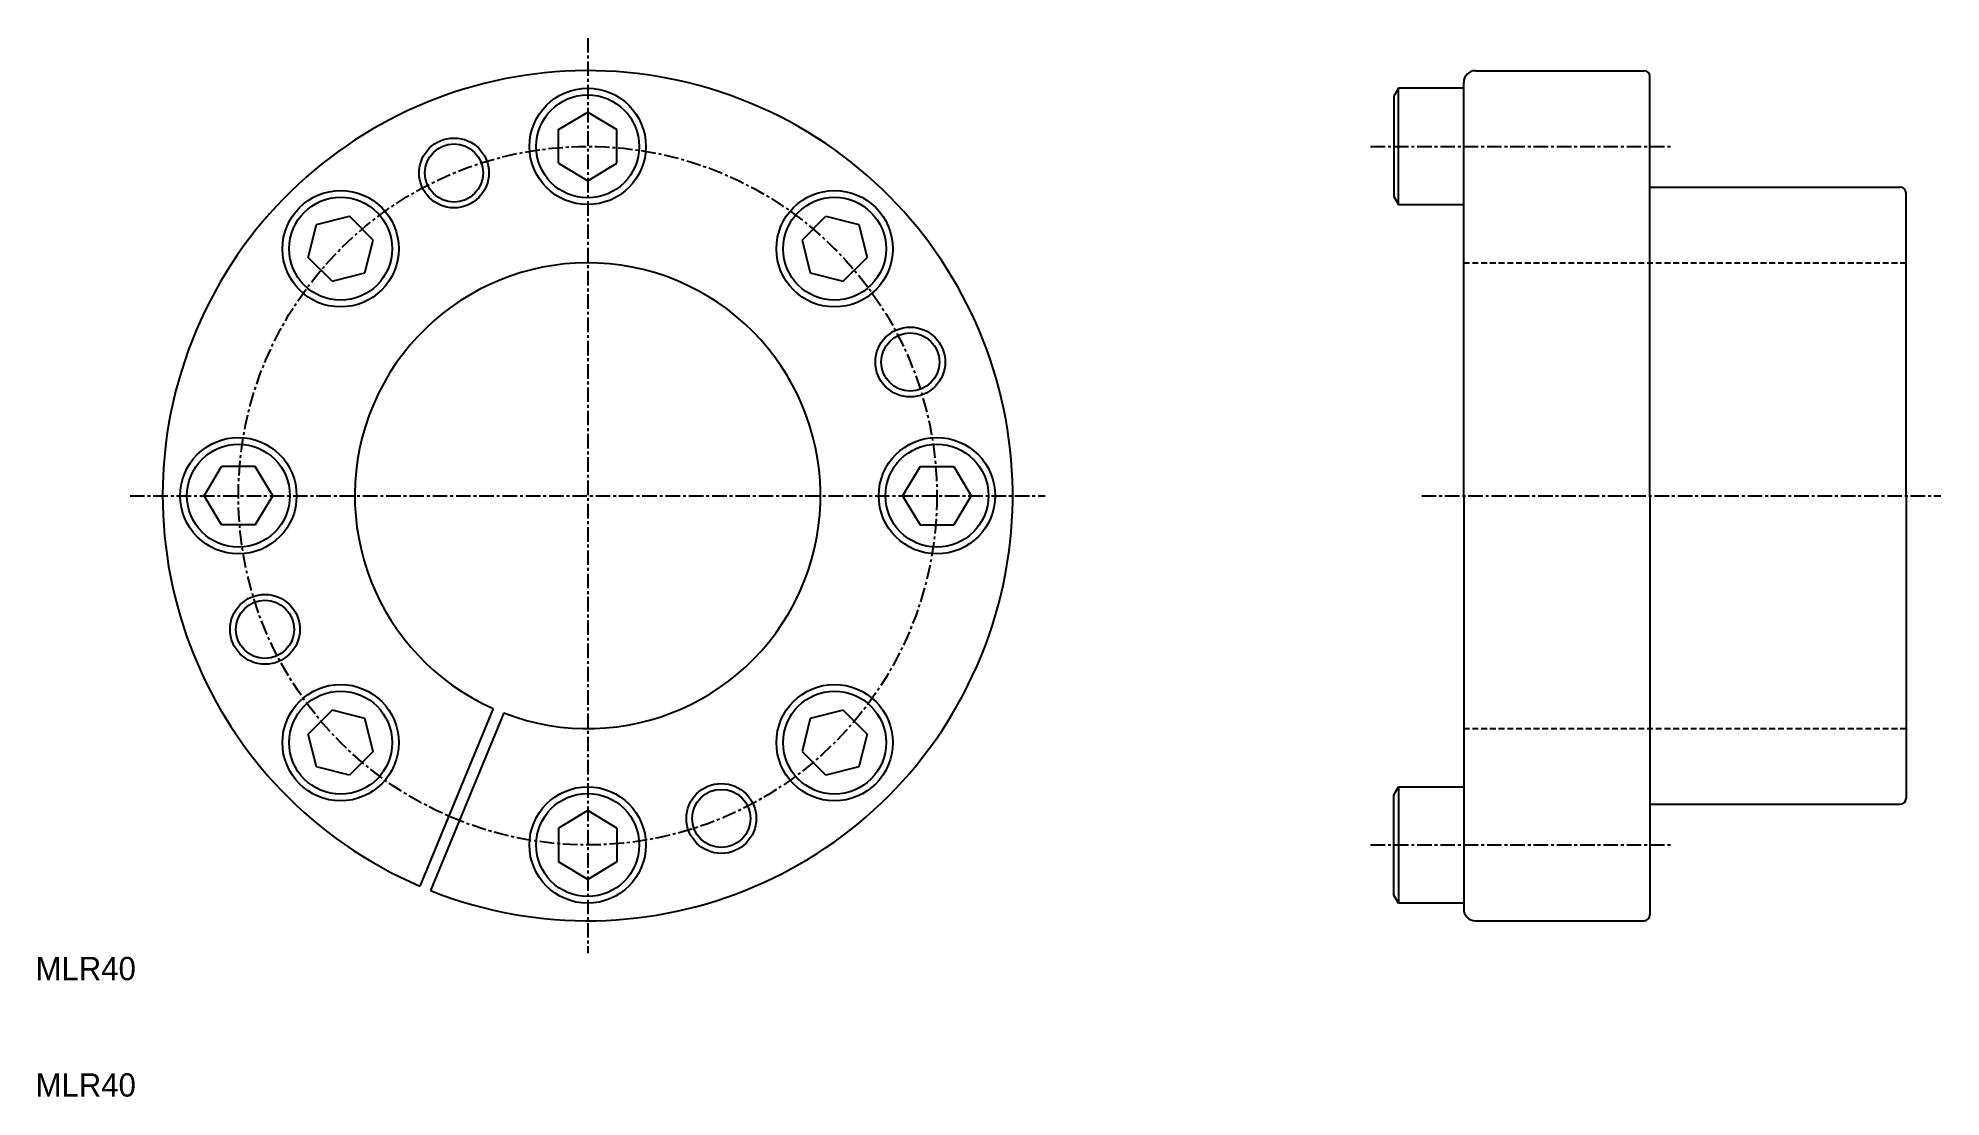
# Model space of a CAD drawing. Extents: x 10 to 174, y 10 to 101.
import ezdxf

# ---------------------------------------------------------------- set-up
doc = ezdxf.new("R2010")
doc.units = 0
doc.linetypes.add('CENTER', pattern=[2, 1.25, -0.25, 0.25, -0.25])
doc.linetypes.add('DASHED', pattern=[0.75, 0.5, -0.25])
doc.layers.get('0').update_dxf_attribs({"linetype": 'CONTINUOUS'})
doc.layers.add('CENTER', color=1, linetype='CENTER')

msp = doc.modelspace()

# ---------------------------------------------------------------- linework, layer by layer
at = {"color": 7, "linetype": 'CONTINUOUS'}
for p, q in [((133.68, 98.11), (148.18, 98.11)), ((127.08, 96.61), (126.68, 95.92)), ((132.68, 96.61), (127.08, 96.61)), ((127.08, 86.61), (127.08, 96.61)), ((132.68, 61.61), (132.68, 97.11)), ((132.68, 86.61), (132.68, 96.61)), ((148.68, 61.61), (148.68, 97.61)), ((126.68, 95.92), (126.68, 87.3)), ((126.68, 87.3), (127.08, 86.61)), ((148.68, 88.11), (170.18, 88.11)), ((170.68, 61.61), (170.68, 87.61)), ((127.08, 86.61), (132.68, 86.61)), ((132.68, 61.61), (132.68, 26.11)), ((148.68, 61.61), (148.68, 25.61)), ((170.68, 61.61), (170.68, 35.61)), ((49.31, 43.33), (43, 28.08)), ((50.24, 42.95), (43.92, 27.7)), ((126.68, 35.92), (127.08, 36.61)), ((127.08, 36.61), (132.68, 36.61)), ((127.08, 36.61), (127.08, 26.61)), ((132.68, 36.61), (132.68, 26.61)), ((126.68, 27.3), (126.68, 35.92)), ((148.68, 35.11), (170.18, 35.11)), ((127.08, 26.61), (126.68, 27.3)), ((132.68, 26.61), (127.08, 26.61)), ((133.68, 25.11), (148.18, 25.11))]:
    msp.add_line(p, q, dxfattribs=at)
at = {"color": 0}
for p, q in [((54.93, 93.05), (57.43, 94.56)), ((57.43, 94.56), (59.93, 93.05)), ((54.93, 90.17), (54.93, 93.05)), ((59.93, 90.17), (59.93, 93.05)), ((54.93, 90.17), (57.43, 88.66)), ((57.43, 88.66), (59.93, 90.17)), ((34.13, 84.91), (36.96, 85.61)), ((39, 83.57), (36.96, 85.61)), ((75.85, 83.57), (77.89, 85.61)), ((77.89, 85.61), (80.73, 84.91)), ((33.43, 82.08), (34.13, 84.91)), ((38.3, 80.74), (39, 83.57)), ((75.85, 83.57), (76.55, 80.74)), ((80.73, 84.91), (81.43, 82.08)), ((35.47, 80.03), (33.43, 82.08)), ((79.39, 80.03), (81.43, 82.08)), ((35.47, 80.03), (38.3, 80.74)), ((76.55, 80.74), (79.39, 80.03)), ((24.48, 61.61), (25.98, 64.11)), ((28.87, 64.11), (25.98, 64.11)), ((30.38, 61.61), (28.87, 64.11)), ((85.98, 64.11), (84.48, 61.61)), ((85.98, 64.11), (88.87, 64.11)), ((88.87, 64.11), (90.38, 61.61)), ((25.98, 59.11), (24.48, 61.61)), ((28.87, 59.11), (30.38, 61.61)), ((84.48, 61.61), (85.98, 59.11)), ((90.38, 61.61), (88.87, 59.11)), ((28.87, 59.11), (25.98, 59.11)), ((85.98, 59.11), (88.87, 59.11)), ((35.47, 43.19), (33.43, 41.14)), ((38.3, 42.48), (35.47, 43.19)), ((79.39, 43.19), (76.55, 42.48)), ((79.39, 43.19), (81.43, 41.14)), ((34.13, 38.31), (33.43, 41.14)), ((39, 39.65), (38.3, 42.48)), ((76.55, 42.48), (75.85, 39.65)), ((81.43, 41.14), (80.73, 38.31)), ((39, 39.65), (36.96, 37.61)), ((75.85, 39.65), (77.89, 37.61)), ((36.96, 37.61), (34.13, 38.31)), ((80.73, 38.31), (77.89, 37.61)), ((57.43, 34.56), (54.93, 33.05)), ((59.93, 33.05), (57.43, 34.56)), ((54.93, 33.05), (54.93, 30.17)), ((59.93, 33.05), (59.93, 30.17)), ((57.43, 28.66), (54.93, 30.17)), ((59.93, 30.17), (57.43, 28.66))]:
    msp.add_line(p, q, dxfattribs=at)
at = {"color": 3, "linetype": 'DASHED'}
for p, q in [((132.68, 81.61), (170.68, 81.61)), ((132.68, 41.61), (170.68, 41.61))]:
    msp.add_line(p, q, dxfattribs=at)
at = {"color": 0}
for centre, radius in [((57.43, 91.61), 5), ((57.43, 91.61), 4.42), ((36.21, 82.82), 5), ((36.21, 82.82), 4.42), ((78.64, 82.82), 5), ((78.64, 82.82), 4.42), ((27.43, 61.61), 5), ((27.43, 61.61), 4.42), ((87.43, 61.61), 5), ((87.43, 61.61), 4.42), ((36.21, 40.4), 5), ((36.21, 40.4), 4.42), ((78.64, 40.4), 5), ((78.64, 40.4), 4.42), ((57.43, 31.61), 5), ((57.43, 31.61), 4.42)]:
    msp.add_circle(centre, radius, dxfattribs=at)
at = {"color": 3, "linetype": 'CONTINUOUS'}
for centre in [(45.95, 89.33), (85.14, 73.09), (29.71, 50.13), (68.91, 33.89)]:
    msp.add_circle(centre, 3, dxfattribs=at)
at = {"color": 7, "linetype": 'CONTINUOUS'}
for centre in [(45.95, 89.33), (85.14, 73.09), (29.71, 50.13), (68.91, 33.89)]:
    msp.add_circle(centre, 2.5, dxfattribs=at)
for centre, radius, start, end in [((57.43, 61.61), 36.5, 248.2849, 246.7151), ((133.68, 97.11), 1, 90, 180), ((148.18, 97.61), 0.5, 0, 90), ((170.18, 87.61), 0.5, 0, 90), ((57.43, 61.61), 20, 248.9325, 246.0675), ((170.18, 35.61), 0.5, 270, 0), ((133.68, 26.11), 1, 180, 270), ((148.18, 25.61), 0.5, 270, 0)]:
    msp.add_arc(centre, radius, start, end, dxfattribs=at)
at = {"layer": 'CENTER', "color": 1, "linetype": 'CENTER'}
for p, q in [((57.43, 100.91), (57.43, 22.31)), ((124.68, 91.61), (150.68, 91.61)), ((18.12, 61.61), (96.73, 61.61)), ((129.07, 61.61), (173.67, 61.61)), ((124.68, 31.61), (150.68, 31.61))]:
    msp.add_line(p, q, dxfattribs=at)
msp.add_circle((57.43, 61.61), 30, dxfattribs=at)

# ---------------------------------------------------------------- texts
at = {"color": 7, "linetype": 'CONTINUOUS'}
for p in [(10, 20), (10, 10)]:
    msp.add_text('MLR40', height=2, dxfattribs=at).set_placement(p)

doc.saveas('drawing.dxf')
